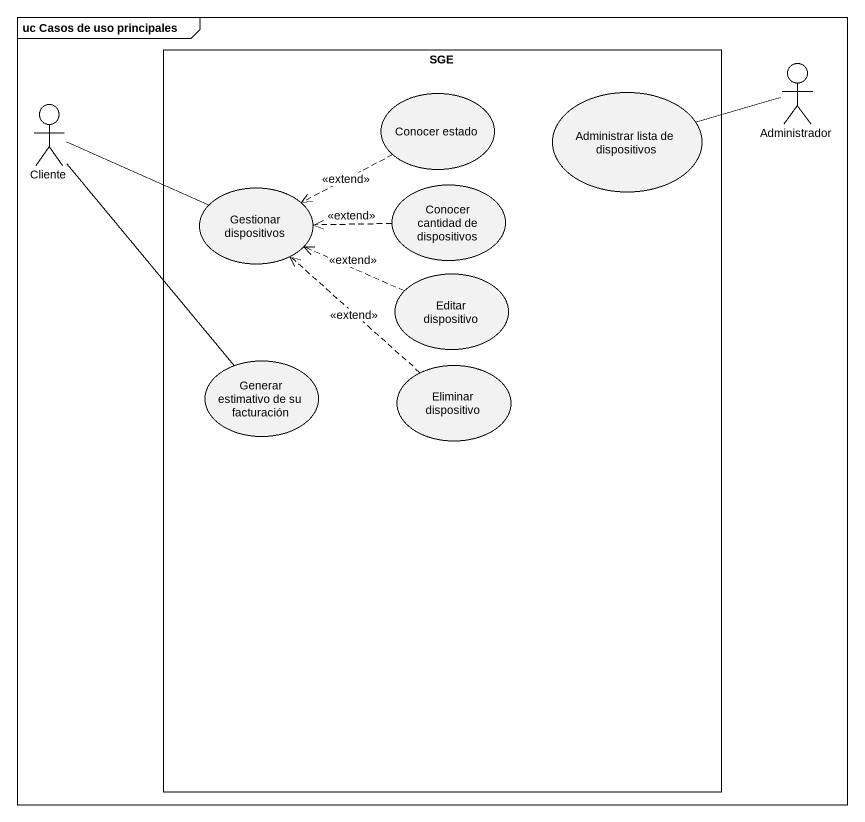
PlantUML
@startuml
mainframe uc Casos de uso principales
rectangle SGE {
  usecase "Conocer estado" as Conocer_estado
  usecase "Administrar lista de dispositivos" as Administrar_lista_de
  usecase "Gestionar dispositivos" as Gestionar_dispositivos
  usecase "Conocer cantidad de dispositivos" as Conocer_cantidad_de
  usecase "Editar dispositivo" as Editar_dispositivo
  usecase "Generar estimativo de su facturación" as Generar_estimativo_de_su
  usecase "Eliminar dispositivo" as Eliminar_dispositivo
}
actor Cliente
actor Administrador
Cliente -right- Gestionar_dispositivos
Cliente -- Generar_estimativo_de_su
Conocer_estado .left.> Gestionar_dispositivos : <<extend>>
Administrador -left- Administrar_lista_de
Conocer_cantidad_de .left.> Gestionar_dispositivos : <<extend>>
Editar_dispositivo .left.> Gestionar_dispositivos : <<extend>>
Eliminar_dispositivo .up.> Gestionar_dispositivos : <<extend>>
@enduml
